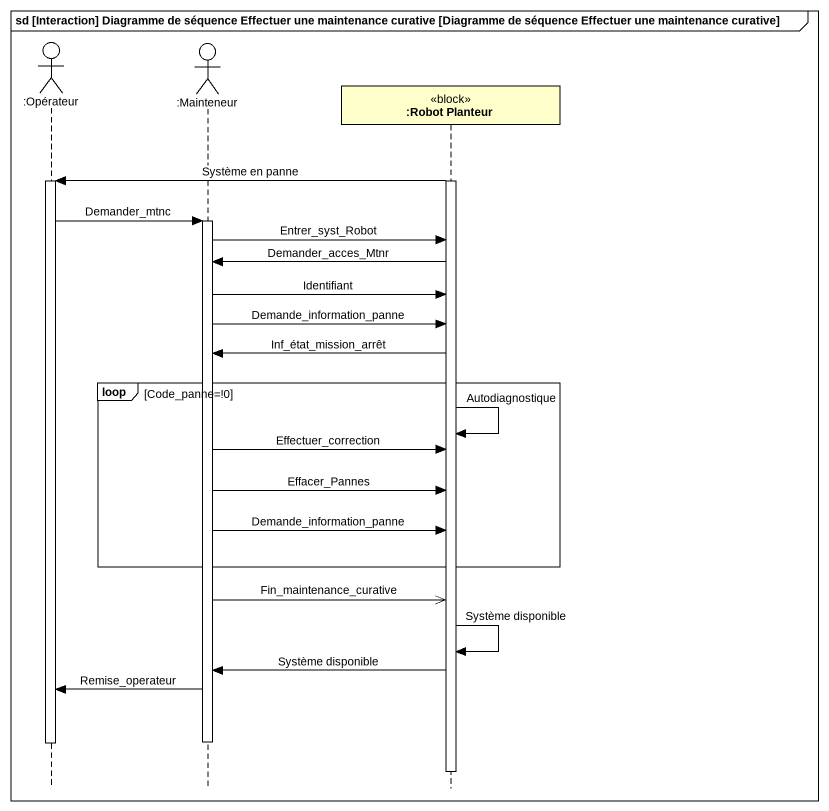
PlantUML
@startuml
mainframe sd [Interaction] Diagramme de séquence Effectuer une maintenance curative [Diagramme de séquence Effectuer une maintenance curative]
hide footbox
actor ":Opérateur" as Opérateur
actor ":Mainteneur" as Mainteneur
participant ":Robot Planteur" as Robot_Planteur <<block>>

activate Robot_Planteur
Robot_Planteur -> Opérateur : Système en panne
activate Opérateur
Opérateur -> Mainteneur : Demander_mtnc
activate Mainteneur
Mainteneur -> Robot_Planteur : Entrer_syst_Robot
Robot_Planteur -> Mainteneur : Demander_acces_Mtnr
Mainteneur -> Robot_Planteur : Identifiant
Mainteneur -> Robot_Planteur : Demande_information_panne
Robot_Planteur -> Mainteneur : Inf_état_mission_arrêt
loop Code_panne=!0
  Robot_Planteur -> Robot_Planteur : Autodiagnostique
  Mainteneur -> Robot_Planteur : Effectuer_correction
  Mainteneur -> Robot_Planteur : Effacer_Pannes
  Mainteneur -> Robot_Planteur : Demande_information_panne
end
Mainteneur ->> Robot_Planteur : Fin_maintenance_curative
Robot_Planteur -> Robot_Planteur : Système disponible
Robot_Planteur -> Mainteneur : Système disponible
Mainteneur -> Opérateur : Remise_operateur
deactivate Mainteneur
deactivate Opérateur
deactivate Robot_Planteur
@enduml
